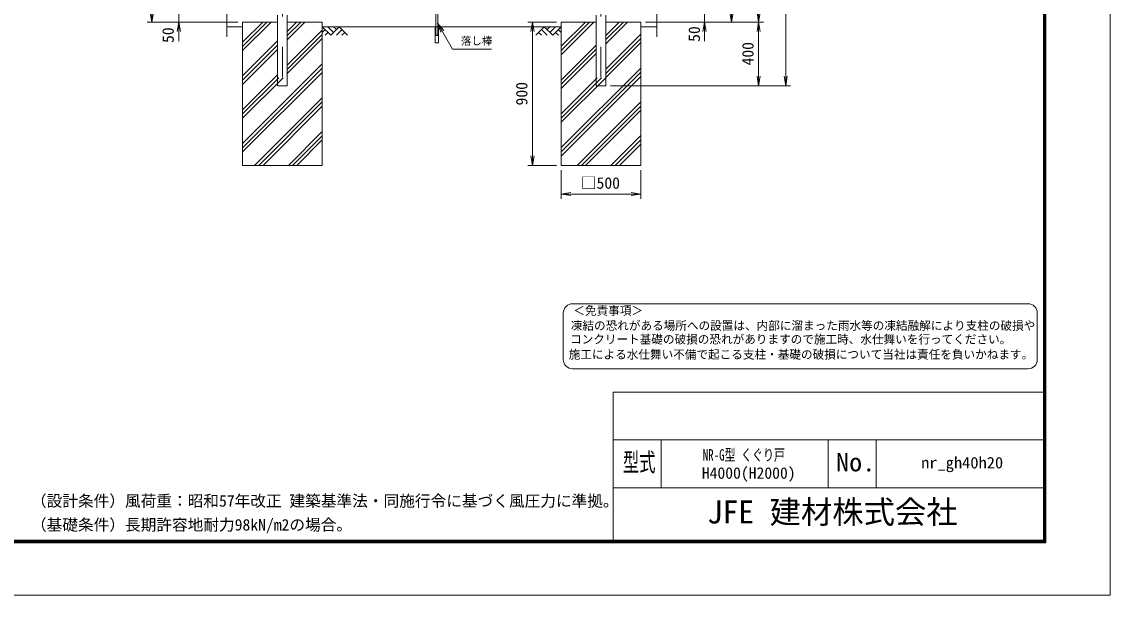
# Model space of a CAD drawing. Units: millimetres, scale not verified. Extents: x -6300 to 6300, y -4455 to 4455.
# Drawn here: x -534 to 6300, y -4455 to -854 of the extents above; entities that cross this region are included whole.
import ezdxf
from ezdxf.enums import TextEntityAlignment as Align

# ---------------------------------------------------------------- set-up
doc = ezdxf.new("R2010")
doc.units = ezdxf.units.MM
doc.header["$LTSCALE"] = 30
doc.linetypes.add('USER1', pattern=[50.8, 31.75, -6.35, 6.35, -6.35])
for name, color, linetype, lineweight in [('0-0_D-STR-TXT', 7, 'Continuous', 9), ('0-1_D-TTL', 7, 'Continuous', 9), ('0-2_D-TTL-TXT', 7, 'Continuous', 13), ('0-3_D-BMK', 2, 'USER1', 13), ('0-4_D-STR1', 1, 'Continuous', 18), ('0-5_D-STR3', 3, 'Continuous', 13), ('0-6_D-STR-DIM', 7, 'Continuous', 9), ('0-7_0', 7, 'Continuous', 9), ('0-8_D-DCR-HCH', 7, 'Continuous', 9), ('0-9_D-BGD', 7, 'Continuous', 9), ('0-A_D-STR4', 7, 'Continuous', 9)]:
    doc.layers.add(name, color=color, linetype=linetype, lineweight=lineweight)
doc.styles.add('ＭＳ ゴシック', font='')
doc.styles.get('ＭＳ ゴシック').set_extended_font_data('MS Gothic')

# ---------------------------------------------------------------- blocks, each defined once
blk = doc.blocks.new('_Open')
at = {"layer": '0-7_0'}
blk.add_line((-30, 5), (0, 0), dxfattribs=at)
blk.add_lwpolyline([(-30, -5), (0, 0), (-30, 0)], dxfattribs=at)

msp = doc.modelspace()

# ---------------------------------------------------------------- linework, layer by layer
at = {"layer": '0-0_D-STR-TXT'}
msp.add_lwpolyline([(2415.44, -1027.15), (2171.11, -1027.15), (2077.44, -864.91)], dxfattribs=at)
at = {"layer": '0-1_D-TTL'}
for p, q in [((3180, -3180), (3180, -4110)), ((3180, -3180), (5880, -3180)), ((3180, -3480), (5880, -3480)), ((3480, -3480), (3480, -3780)), ((4530, -3480), (4530, -3780)), ((4830, -3480), (4830, -3780)), ((3180, -3780), (5880, -3780))]:
    msp.add_line(p, q, dxfattribs=at)
at = {"layer": '0-1_D-TTL', "color": 2, "lineweight": 18}
msp.add_lwpolyline([(-6300, 4455), (6300, 4455), (6300, -4455), (-6300, -4455)], close=True, dxfattribs=at)
at = {"layer": '0-1_D-TTL'}
for points in [[(-5895, 4125), (5895, 4125), (5895, -4125), (-5895, -4125)], [(-5891.25, 4121.25), (5891.25, 4121.25), (5891.25, -4121.25), (-5891.25, -4121.25)], [(-5887.5, 4117.5), (5887.5, 4117.5), (5887.5, -4117.5), (-5887.5, -4117.5)], [(-5883.75, 4113.75), (5883.75, 4113.75), (5883.75, -4113.75), (-5883.75, -4113.75)], [(-5880, 4110), (5880, 4110), (5880, -4110), (-5880, -4110)]]:
    msp.add_lwpolyline(points, close=True, dxfattribs=at)
at = {"layer": '0-2_D-TTL-TXT', "color": 2}
for p, q in [((5783.52, -2624.43), (2924.79, -2624.43)), ((2866.35, -2682.87), (2866.35, -2975.11)), ((5841.96, -2975.11), (5841.96, -2682.87)), ((2924.79, -3033.56), (5783.52, -3033.56))]:
    msp.add_line(p, q, dxfattribs=at)
for centre, start, end in [((2924.79, -2682.87), 90, 180), ((5783.52, -2682.87), 0, 90), ((2924.79, -2975.11), 180, 270), ((5783.52, -2975.11), 270, 0)]:
    msp.add_arc(centre, 58.45, start, end, dxfattribs=at)
at = {"layer": '0-3_D-BMK'}
for p, q in [((1102.66, 3179.08), (1102.66, -1266.74)), ((3102.66, 3179.08), (3102.66, -1266.74))]:
    msp.add_line(p, q, dxfattribs=at)
at = {"layer": '0-4_D-STR1'}
for p, q in [((1072.41, -812.06), (1072.41, -1256.16)), ((1132.91, -812.06), (1132.91, -1256.16)), ((3072.41, -812.06), (3072.41, -1256.16)), ((3132.91, -812.06), (3132.91, -1256.16)), ((1072.41, -1256.16), (1132.91, -1256.16)), ((3072.41, -1256.16), (3132.91, -1256.16))]:
    msp.add_line(p, q, dxfattribs=at)
at = {"layer": '0-5_D-STR3'}
for p, q in [((2066.26, -690.16), (2066.26, -939.16)), ((2078.26, -690.16), (2078.26, -939.16)), ((2062.71, -886.16), (2062.71, -986.16)), ((2068.26, -941.16), (2066.26, -939.16)), ((2068.26, -941.16), (2076.26, -941.16))]:
    msp.add_line(p, q, dxfattribs=at)
for points in [[(2081.81, -886.16), (2081.81, -986.16), (2062.71, -986.16)], [(2066.26, -939.16), (2078.26, -939.16), (2076.26, -941.16)]]:
    msp.add_lwpolyline(points, dxfattribs=at)
at = {"layer": '0-6_D-STR-DIM'}
for p, q in [((4262.66, -1196.16), (4262.66, 3083.84)), ((752.66, -949.16), (752.66, 1143.19)), ((3452.66, -949.16), (3452.66, 1143.19)), ((452.66, -856.16), (452.66, -806.16)), ((3752.66, -856.16), (3752.66, -806.16)), ((822.66, -856.16), (252.66, -856.16)), ((822.66, -856.16), (422.66, -856.16)), ((2822.66, -856.16), (2642.66, -856.16)), ((3382.66, -856.16), (3782.66, -856.16)), ((3382.66, -856.16), (4122.66, -856.16)), ((3382.66, -856.16), (4122.66, -856.16)), ((3382.66, -856.16), (3952.66, -856.16)), ((452.66, -916.16), (452.66, -976.16)), ((2672.66, -916.16), (2672.66, -1696.16)), ((3752.66, -916.16), (3752.66, -976.16)), ((4092.66, -916.16), (4092.66, -1196.16)), ((3162.91, -1256.16), (4292.66, -1256.16)), ((3162.91, -1256.16), (4122.66, -1256.16)), ((2822.66, -1756.16), (2642.66, -1756.16)), ((2852.66, -1786.16), (2852.66, -1966.16)), ((3352.66, -1786.16), (3352.66, -1966.16)), ((2912.66, -1936.16), (3292.66, -1936.16))]:
    msp.add_line(p, q, dxfattribs=at)
at = {"layer": '0-8_D-DCR-HCH'}
for p, q in [((852.66, -1035.76), (1032.25, -856.16)), ((852.66, -1009.24), (1005.74, -856.16)), ((852.66, -982.72), (979.22, -856.16)), ((1132.91, -967.64), (1244.38, -856.16)), ((1132.91, -941.12), (1217.87, -856.16)), ((1132.91, -914.61), (1191.35, -856.16)), ((1405.87, -939.37), (1352.66, -886.16)), ((1423.61, -921.64), (1388.13, -886.16)), ((1459.08, -886.16), (1405.87, -939.37)), ((1441.44, -903.99), (1423.61, -886.16)), ((1459.08, -886.16), (1512.29, -939.37)), ((2746.23, -886.16), (2693.02, -939.37)), ((2746.23, -886.16), (2799.44, -939.37)), ((2763.97, -903.9), (2781.71, -886.16)), ((2781.71, -921.64), (2817.18, -886.16)), ((2799.44, -939.37), (2852.66, -886.16)), ((2852.66, -1061.42), (3057.91, -856.16)), ((2852.66, -1034.9), (3031.4, -856.16)), ((2852.66, -1008.38), (3004.88, -856.16)), ((3132.91, -993.3), (3270.04, -856.16)), ((3132.91, -966.78), (3243.53, -856.16)), ((3132.91, -940.27), (3217.01, -856.16)), ((1132.91, -1126.74), (1352.66, -906.99)), ((1132.91, -1153.25), (1352.66, -933.5)), ((1370.39, -903.9), (1352.66, -921.55)), ((1388.13, -921.64), (1370.31, -939.37)), ((1476.82, -903.9), (1441.18, -939.37)), ((1494.55, -921.64), (1476.74, -939.37)), ((2710.76, -921.64), (2728.58, -939.37)), ((2728.49, -903.9), (2764.13, -939.37)), ((2817.18, -921.64), (2835, -939.37)), ((2834.92, -903.9), (2852.66, -921.55)), ((3132.91, -1152.4), (3352.66, -932.65)), ((852.66, -1194.86), (1072.41, -975.11)), ((852.66, -1221.37), (1072.41, -1001.62)), ((1132.91, -1179.77), (1352.66, -960.02)), ((2852.66, -1220.52), (3072.41, -1000.77)), ((3132.91, -1178.91), (3352.66, -959.16)), ((3132.91, -1205.43), (3352.66, -985.68)), ((852.66, -1247.89), (1072.41, -1028.14)), ((2852.66, -1247.03), (3072.41, -1027.28)), ((2852.66, -1273.55), (3072.41, -1053.8)), ((852.66, -1619.12), (1352.66, -1119.12)), ((852.66, -1645.64), (1352.66, -1145.64)), ((2852.66, -1644.78), (3352.66, -1144.78)), ((852.66, -1672.15), (1352.66, -1172.15)), ((852.66, -1406.99), (1072.41, -1187.24)), ((852.66, -1460.02), (1106.52, -1206.16)), ((852.66, -1433.5), (1080, -1206.16)), ((2852.66, -1671.3), (3352.66, -1171.3)), ((2852.66, -1697.81), (3352.66, -1197.81)), ((2852.66, -1485.68), (3132.18, -1206.16)), ((2852.66, -1459.16), (3105.66, -1206.16)), ((2852.66, -1432.65), (3079.14, -1206.16)), ((927.75, -1756.16), (1352.66, -1331.25)), ((954.26, -1756.16), (1352.66, -1357.77)), ((2953.41, -1756.16), (3352.66, -1356.91)), ((980.78, -1756.16), (1352.66, -1384.28)), ((2979.92, -1756.16), (3352.66, -1383.43)), ((3006.44, -1756.16), (3352.66, -1409.94)), ((1139.88, -1756.16), (1352.66, -1543.38)), ((1166.4, -1756.16), (1352.66, -1569.9)), ((3165.54, -1756.16), (3352.66, -1569.04)), ((1192.91, -1756.16), (1352.66, -1596.42)), ((3192.06, -1756.16), (3352.66, -1595.56)), ((3218.57, -1756.16), (3352.66, -1622.08)), ((1352.01, -1756.16), (1352.66, -1755.52))]:
    msp.add_line(p, q, dxfattribs=at)
at = {"layer": '0-9_D-BGD'}
for p, q in [((752.66, -886.16), (852.66, -886.16)), ((1352.66, -886.16), (2852.66, -886.16)), ((3352.66, -886.16), (3452.66, -886.16))]:
    msp.add_line(p, q, dxfattribs=at)
at = {"layer": '0-A_D-STR4'}
for p, q in [((852.66, -856.16), (852.66, -1756.16)), ((852.66, -856.16), (1072.41, -856.16)), ((1132.91, -856.16), (1352.66, -856.16)), ((1352.66, -856.16), (1352.66, -1756.16)), ((2852.66, -856.16), (2852.66, -1756.16)), ((3072.41, -856.16), (2852.66, -856.16)), ((3352.66, -856.16), (3132.91, -856.16)), ((3352.66, -856.16), (3352.66, -1756.16)), ((852.66, -1756.16), (1352.66, -1756.16)), ((2852.66, -1756.16), (3352.66, -1756.16))]:
    msp.add_line(p, q, dxfattribs=at)

# ---------------------------------------------------------------- block references
at = {"layer": '0-0_D-STR-TXT', "xscale": 2, "yscale": 2, "rotation": 120}
msp.add_blockref('_Open', (2076.44, -863.18), dxfattribs=at)
at = {"layer": '0-6_D-STR-DIM', "xscale": 2, "yscale": 2}
for p, rotation in [((282.66, -856.16), 270), ((3922.66, -856.16), 270), ((4092.66, -856.16), 270), ((452.66, -856.16), 90), ((2672.66, -856.16), 90), ((3752.66, -856.16), 90), ((4092.66, -856.16), 90), ((4092.66, -1256.16), 270), ((4262.66, -1256.16), 270), ((2672.66, -1756.16), 270), ((2852.66, -1936.16), 180)]:
    msp.add_blockref('_Open', p, dxfattribs=dict(at, rotation=rotation))
msp.add_blockref('_Open', (3352.66, -1936.16), dxfattribs=at)

# ---------------------------------------------------------------- texts
at = {"layer": '0-0_D-STR-TXT', "style": 'ＭＳ ゴシック'}
for s, height, p in [('落し棒', 48.17, (2223.56, -1013.42)), ('（設計条件）風荷重：昭和57年改正 建築基準法・同施行令に基づく風圧力に準拠。', 72.14, (-476.17, -3920.4)), ('（基礎条件）長期許容地耐力98kN/m2の場合。', 72.14, (-476.17, -4070.4))]:
    msp.add_text(s, height=height, dxfattribs=at).set_placement(p, align=Align.BOTTOM_LEFT)
at = {"layer": '0-2_D-TTL-TXT', "style": 'ＭＳ ゴシック'}
for s, height, p in [('＜免責事項＞ \u3000\u3000', 53.45, (2929.13, -2711.14)), ('凍結の恐れがある場所への設置は、内部に溜まった雨水等の凍結融解により支柱の破損や', 53.45, (2913.32, -2805.23)), ('コンクリート基礎の破損の恐れがありますので施工時、水仕舞いを行ってください。', 53.45, (2908.51, -2891.06)), ('施工による水仕舞い不備で起こる支柱・基礎の破損について当社は責任を負いかねます。 ', 53.45, (2900.34, -2986.32)), ('H4000(H2000)', 72.14, (3735.71, -3745.31)), ('JFE 建材株式会社', 144.3, (3768.57, -4047.76))]:
    msp.add_text(s, height=height, dxfattribs=at).set_placement(p, align=Align.BOTTOM_LEFT)
for s, height, width, p in [('型式', 115.5, 0.65, (3240.4, -3712.2)), ('NR-G型 くぐり戸', 72.14, 0.7, (3741.52, -3631.53)), ('No.', 115.5, 1.05, (4578, -3712.2)), ('nr_gh40h20', 72.14, 1.05, (5112.5, -3680.54))]:
    msp.add_text(s, height=height, dxfattribs=dict(at, width=width)).set_placement(p, align=Align.BOTTOM_LEFT)
at = {"layer": '0-6_D-STR-DIM', "style": 'ＭＳ ゴシック'}
for s, p in [('50', (3745.85, -980.73)), ('50', (442.26, -987.55)), ('400', (4082.53, -1128.91)), ('900', (2662.53, -1379.85))]:
    msp.add_text(s, height=72.14, rotation=90, dxfattribs=at).set_placement(p, align=Align.BOTTOM_LEFT)
msp.add_text('□500', height=72.14, dxfattribs=at).set_placement((2976.43, -1924.53), align=Align.BOTTOM_LEFT)

doc.saveas('drawing.dxf')
